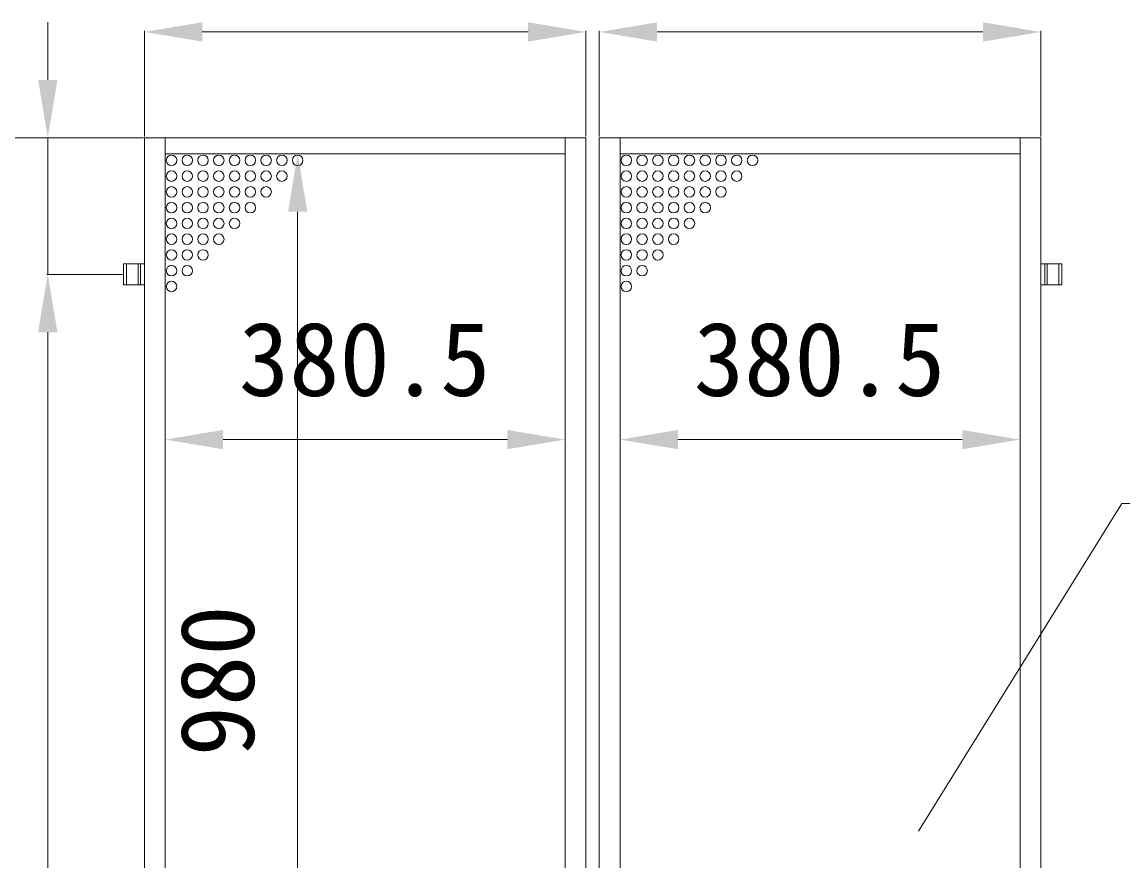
# Model space of a CAD drawing. Units: millimetres, scale not verified. Extents: x -30584 to 1616, y -23100 to 23100.
# Drawn here: x -1796 to -120, y -12043 to -10766 of the extents above; entities that cross this region are included whole.
import ezdxf
from ezdxf.enums import TextEntityAlignment as Align

# ---------------------------------------------------------------- set-up
doc = ezdxf.new("R2010")
doc.units = ezdxf.units.MM
doc.header["$LTSCALE"] = 150
doc.linetypes.add('DASHED1', pattern=[1.8, 1.2, -0.6])
for name, color, linetype, lineweight in [('0-2_ACCG-3018', 7, 'Continuous', 18), ('0-B_寸法', 3, 'Continuous', 18), ('1-8_標準ﾊﾟﾈﾙ', 7, 'Continuous', 18), ('1-A_文字', 7, 'Continuous', 18)]:
    doc.layers.add(name, color=color, linetype=linetype, lineweight=lineweight)
doc.styles.add('ＭＳ ゴシック', font='')
doc.styles.get('ＭＳ ゴシック').set_extended_font_data('MS Gothic')

msp = doc.modelspace()

# ---------------------------------------------------------------- linework, layer by layer
at = {"layer": '0-2_ACCG-3018'}
for centre in [(-1568.3, -10976.9), (-1544.3, -10976.9), (-1520.3, -10976.9), (-1496.3, -10976.9), (-1472.3, -10976.9), (-1448.3, -10976.9), (-1424.3, -10976.9), (-1400.3, -10976.9), (-1376.3, -10976.9), (-876, -10976.9), (-852, -10976.9), (-828, -10976.9), (-804, -10976.9), (-780, -10976.9), (-756, -10976.9), (-732, -10976.9), (-708, -10976.9), (-684, -10976.9), (-1568.3, -11000.9), (-1544.3, -11000.9), (-1520.3, -11000.9), (-1496.3, -11000.9), (-1472.3, -11000.9), (-1448.3, -11000.9), (-1424.3, -11000.9), (-1400.3, -11000.9), (-876, -11000.9), (-852, -11000.9), (-828, -11000.9), (-804, -11000.9), (-780, -11000.9), (-756, -11000.9), (-732, -11000.9), (-708, -11000.9), (-1568.3, -11024.9), (-1544.3, -11024.9), (-1520.3, -11024.9), (-1496.3, -11024.9), (-1472.3, -11024.9), (-1448.3, -11024.9), (-1424.3, -11024.9), (-876, -11024.9), (-852, -11024.9), (-828, -11024.9), (-804, -11024.9), (-780, -11024.9), (-756, -11024.9), (-732, -11024.9), (-1568.3, -11048.9), (-1544.3, -11048.9), (-1520.3, -11048.9), (-1496.3, -11048.9), (-1472.3, -11048.9), (-1448.3, -11048.9), (-876, -11048.9), (-852, -11048.9), (-828, -11048.9), (-804, -11048.9), (-780, -11048.9), (-756, -11048.9), (-1568.3, -11072.9), (-1544.3, -11072.9), (-1520.3, -11072.9), (-1496.3, -11072.9), (-1472.3, -11072.9), (-876, -11072.9), (-852, -11072.9), (-828, -11072.9), (-804, -11072.9), (-780, -11072.9), (-1568.3, -11096.9), (-1544.3, -11096.9), (-1520.3, -11096.9), (-1496.3, -11096.9), (-876, -11096.9), (-852, -11096.9), (-828, -11096.9), (-804, -11096.9), (-1568.3, -11120.9), (-1544.3, -11120.9), (-1520.3, -11120.9), (-876, -11120.9), (-852, -11120.9), (-828, -11120.9), (-1568.3, -11144.9), (-1544.3, -11144.9), (-876, -11144.9), (-852, -11144.9), (-1568.3, -11168.9), (-876, -11168.9)]:
    msp.add_circle(centre, 8, dxfattribs=at)
at = {"layer": '0-B_寸法'}
for p, q in [((-1756.6, -10854.5), (-1756.6, -10766.5)), ((-1609.5, -10940.9), (-1609.5, -10780)), ((-1521.5, -10781.6), (-1025.5, -10781.6)), ((-937.5, -10940.9), (-937.5, -10780)), ((-917.2, -10940.9), (-917.2, -10780)), ((-829.2, -10781.6), (-333.2, -10781.6)), ((-245.2, -10940.9), (-245.2, -10780)), ((-1611.1, -10942.5), (-2011.2, -10942.5)), ((-1611.1, -10942.5), (-1758.2, -10942.5)), ((-1756.6, -10942.5), (-1756.6, -11150.5)), ((-1577.9, -10968.9), (-1577.9, -11403.5)), ((-1576.3, -10967.3), (-1374.7, -10967.3)), ((-969.1, -10968.9), (-969.1, -11403.5)), ((-885.6, -10968.9), (-885.6, -11403.5)), ((-276.8, -10968.9), (-276.8, -11403.5)), ((-1376.3, -11055.3), (-1376.3, -12447.3)), ((-1643.1, -11150.5), (-1758.2, -11150.5)), ((-1643.1, -11150.5), (-1758.2, -11150.5)), ((-1756.6, -11238.5), (-1756.6, -11326.5)), ((-1756.6, -11238.5), (-1756.6, -13256.9)), ((-1489.9, -11401.9), (-1057.1, -11401.9)), ((-797.6, -11401.9), (-364.8, -11401.9))]:
    msp.add_line(p, q, dxfattribs=at)
at = {"layer": '0-B_寸法', "color": 91}
for points in [[(-1521.5, -10766.9), (-1609.5, -10781.6), (-1521.5, -10796.3)], [(-1025.5, -10766.9), (-937.5, -10781.6), (-1025.5, -10796.3)], [(-829.2, -10766.9), (-917.2, -10781.6), (-829.2, -10796.3)], [(-333.2, -10766.9), (-245.2, -10781.6), (-333.2, -10796.3)], [(-1771.3, -10854.5), (-1756.6, -10942.5), (-1741.9, -10854.5)], [(-1391, -11055.3), (-1376.3, -10967.3), (-1361.6, -11055.3)], [(-1771.3, -11238.5), (-1756.6, -11150.5), (-1741.9, -11238.5)], [(-1771.3, -11238.5), (-1756.6, -11150.5), (-1741.9, -11238.5)], [(-1489.9, -11387.2), (-1577.9, -11401.9), (-1489.9, -11416.5)], [(-1057.1, -11387.2), (-969.1, -11401.9), (-1057.1, -11416.5)], [(-797.6, -11387.2), (-885.6, -11401.9), (-797.6, -11416.5)], [(-364.8, -11387.2), (-276.8, -11401.9), (-364.8, -11416.5)]]:
    msp.add_solid(points, dxfattribs=at)
at = {"layer": '1-8_標準ﾊﾟﾈﾙ', "linetype": 'DASHED1'}
for p, q in [((-1636.7, -11134.5), (-1636.7, -11166.5)), ((-1619.1, -11134.5), (-1619.1, -11166.5)), ((-235.6, -11134.5), (-235.6, -11166.5)), ((-218, -11134.5), (-218, -11166.5))]:
    msp.add_line(p, q, dxfattribs=at)
at = {"layer": '1-8_標準ﾊﾟﾈﾙ'}
for p, q in [((-1615.6, -11134.5), (-1615.6, -11166.5)), ((-239.1, -11134.5), (-239.1, -11166.5))]:
    msp.add_line(p, q, dxfattribs=at)
for points in [[(-1609.5, -10942.5), (-1577.9, -10942.5), (-1577.9, -15747.3), (-1609.5, -15747.3)], [(-969.1, -10942.5), (-1577.9, -10942.5), (-1577.9, -10967.3), (-969.1, -10967.3)], [(-937.5, -10942.5), (-969.1, -10942.5), (-969.1, -15747.3), (-937.5, -15747.3)], [(-917.2, -10942.5), (-885.6, -10942.5), (-885.6, -15747.3), (-917.2, -15747.3)], [(-885.6, -10942.5), (-276.8, -10942.5), (-276.8, -10967.3), (-885.6, -10967.3)], [(-245.2, -10942.5), (-276.8, -10942.5), (-276.8, -15747.3), (-245.2, -15747.3)]]:
    msp.add_lwpolyline(points, close=True, dxfattribs=at)
for points in [[(-1609.5, -11166.5), (-1641.5, -11166.5), (-1641.5, -11134.5), (-1609.5, -11134.5)], [(-245.2, -11166.5), (-213.2, -11166.5), (-213.2, -11134.5), (-245.2, -11134.5)]]:
    msp.add_lwpolyline(points, dxfattribs=at)
at = {"layer": '1-A_文字'}
for p, q in [((-431.3, -11997.7), (-122, -11499.2)), ((-122, -11499.2), (-121.4, -11499.2)), ((-121.4, -11499.2), (1174.3, -11499.2))]:
    msp.add_line(p, q, dxfattribs=at)

# ---------------------------------------------------------------- texts
at = {"layer": '0-B_寸法', "style": 'ＭＳ ゴシック'}
for p in [(-1465.8, -11369.2), (-773.5, -11369.2)]:
    msp.add_text('380.5', height=112.6, dxfattribs=at).set_placement(p, align=Align.BOTTOM_LEFT)
msp.add_text('980', height=112.6, rotation=90, dxfattribs=at).set_placement((-1409, -11883.9), align=Align.BOTTOM_LEFT)

doc.saveas('drawing.dxf')
